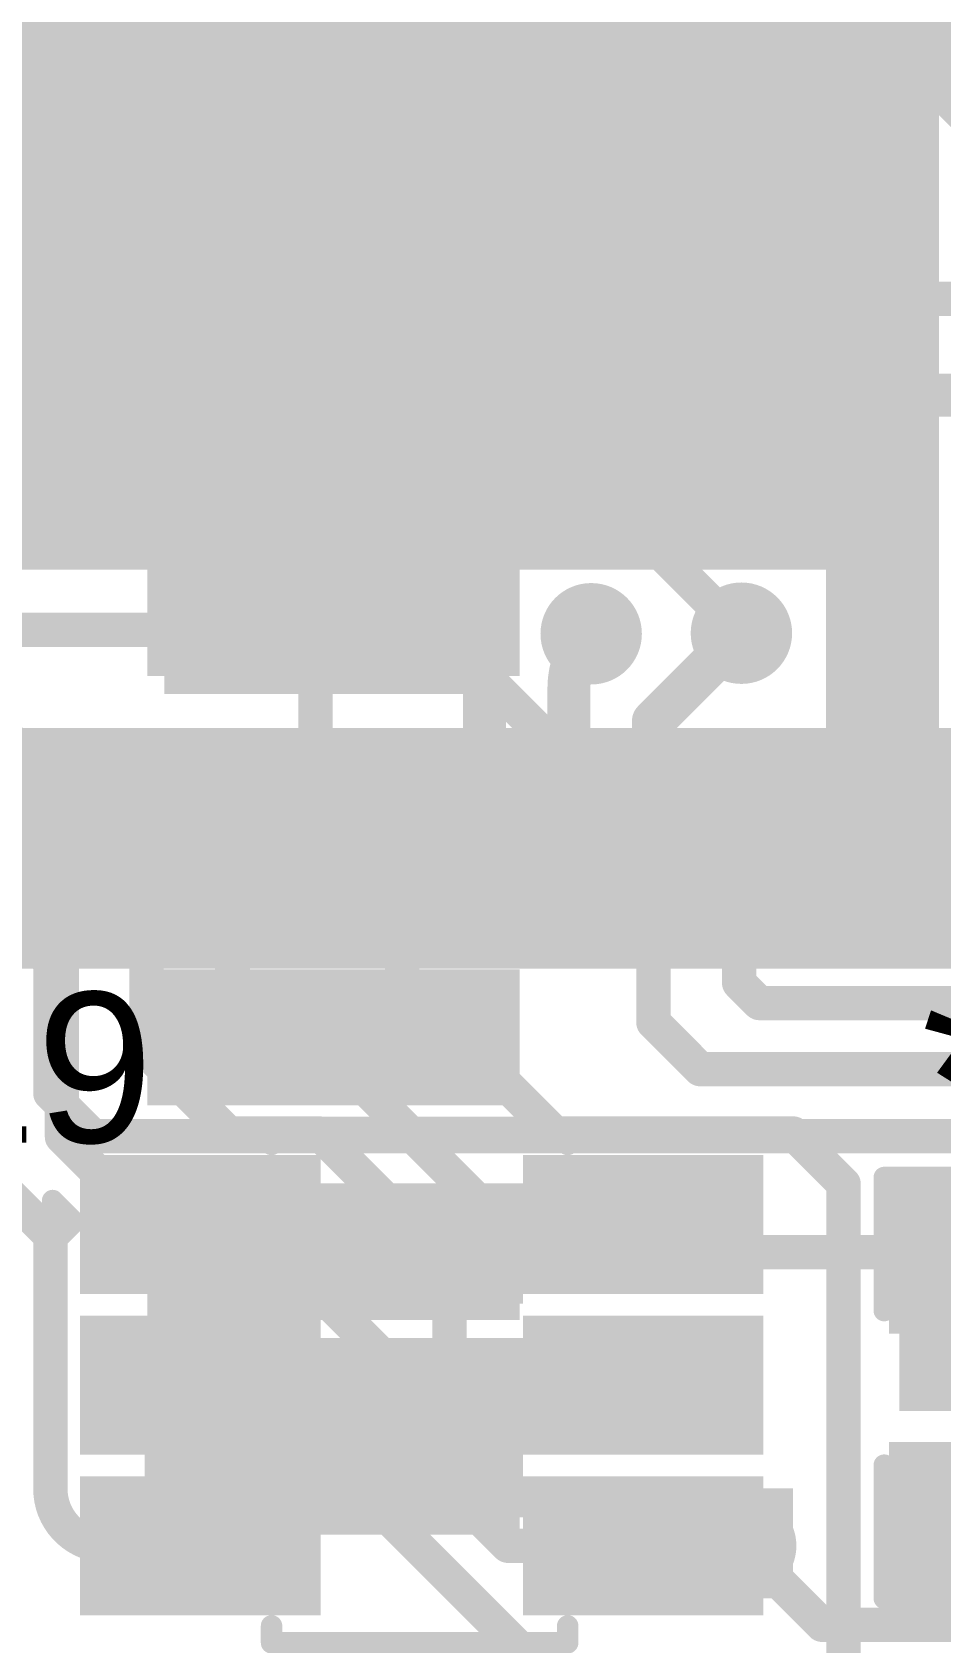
# Model space of a CAD drawing. Header units: millimetres. Extents: x -35.7 to 35.7, y -3.2 to 68.2.
# Drawn here: x 10.38 to 15.76, y 7.75 to 17.27 of the extents above; entities that cross this region are included whole.
import ezdxf

# ---------------------------------------------------------------- set-up
doc = ezdxf.new("R2010")
doc.units = ezdxf.units.MM
for name, color, linetype in [('BottomLayer', 5, 'Continuous'), ('BottomPaste', 16, 'Continuous'), ('BottomSolder', 6, 'Continuous'), ('Mechanical2', 216, 'Continuous'), ('TopLayer', 1, 'Continuous'), ('TopOverlay', 2, 'Continuous'), ('TopPaste', 8, 'Continuous'), ('TopSolder', 216, 'Continuous'), ('ViaHoleLayer', 16, 'Continuous')]:
    doc.layers.add(name, color=color, linetype=linetype)
doc.styles.add('Arial', font='', dxfattribs={"height": 0.2})
doc.styles.get('Arial').set_extended_font_data('Arial')

# ---------------------------------------------------------------- blocks, each defined once
blk = doc.blocks.new('SOT_23_6_8')
at = {"layer": 'TopLayer'}
for points in [[(-1.92, 1.26), (-0.7, 1.26), (-0.7, 0.64), (-1.92, 0.64)], [(0.7, 1.26), (1.92, 1.26), (1.92, 0.64), (0.7, 0.64)], [(-1.92, 0.31), (-0.7, 0.31), (-0.7, -0.31), (-1.92, -0.31)], [(0.7, 0.31), (1.92, 0.31), (1.92, -0.31), (0.7, -0.31)], [(-1.92, -0.64), (-0.7, -0.64), (-0.7, -1.26), (-1.92, -1.26)], [(0.7, -0.64), (1.92, -0.64), (1.92, -1.26), (0.7, -1.26)]]:
    blk.add_hatch(color=1, dxfattribs=at).paths.add_polyline_path(points)
at = {"layer": 'TopPaste'}
for points in [[(-1.92, 1.26), (-0.7, 1.26), (-0.7, 0.64), (-1.92, 0.64)], [(0.7, 1.26), (1.92, 1.26), (1.92, 0.64), (0.7, 0.64)], [(-1.92, 0.31), (-0.7, 0.31), (-0.7, -0.31), (-1.92, -0.31)], [(0.7, 0.31), (1.92, 0.31), (1.92, -0.31), (0.7, -0.31)], [(-1.92, -0.64), (-0.7, -0.64), (-0.7, -1.26), (-1.92, -1.26)], [(0.7, -0.64), (1.92, -0.64), (1.92, -1.26), (0.7, -1.26)]]:
    blk.add_hatch(color=8, dxfattribs=at).paths.add_polyline_path(points)
at = {"layer": 'TopSolder'}
for points in [[(-2.0216, 1.3616), (-0.5984, 1.3616), (-0.5984, 0.5384), (-2.0216, 0.5384)], [(0.5984, 1.3616), (2.0216, 1.3616), (2.0216, 0.5384), (0.5984, 0.5384)], [(-2.0216, 0.4116), (-0.5984, 0.4116), (-0.5984, -0.4116), (-2.0216, -0.4116)], [(0.5984, 0.4116), (2.0216, 0.4116), (2.0216, -0.4116), (0.5984, -0.4116)], [(-2.0216, -0.5384), (-0.5984, -0.5384), (-0.5984, -1.3616), (-2.0216, -1.3616)], [(0.5984, -0.5384), (2.0216, -0.5384), (2.0216, -1.3616), (0.5984, -1.3616)]]:
    blk.add_hatch(color=216, dxfattribs=at).paths.add_polyline_path(points)
at = {"layer": 'TopOverlay', "const_width": 0.127}
for points in [[(-0.889, 1.524), (0.8636, 1.524)], [(-0.889, 1.424), (-0.889, 1.524)], [(0.8636, 1.424), (0.8636, 1.524)], [(-2.1844, 1.0922), (-2.0574, 0.9652)], [(-2.1844, 0.8382), (-2.1844, 1.0922)], [(-2.1844, 0.8382), (-2.0574, 0.9652)], [(-0.889, -1.524), (-0.889, -1.424)], [(0.8636, -1.524), (0.8636, -1.424)], [(-0.889, -1.524), (0.8636, -1.524)]]:
    blk.add_lwpolyline(points, dxfattribs=at)
at = {"layer": 'TopOverlay', "const_width": 0.0635}
for points in [[(-0.9207, 1.524, 1), (-0.8572, 1.524, 1)], [(-0.9207, 1.524, 1), (-0.8572, 1.524, 1)], [(0.8318, 1.524, 1), (0.8953, 1.524, 1)], [(0.8318, 1.524, 1), (0.8953, 1.524, 1)], [(-0.9207, 1.424, 1), (-0.8572, 1.424, 1)], [(0.8318, 1.424, 1), (0.8953, 1.424, 1)], [(-2.2161, 1.0922, 1), (-2.1526, 1.0922, 1)], [(-2.2161, 1.0922, 1), (-2.1526, 1.0922, 1)], [(-2.0892, 0.9652, 1), (-2.0257, 0.9652, 1)], [(-2.0892, 0.9652, 1), (-2.0257, 0.9652, 1)], [(-2.2161, 0.8382, 1), (-2.1526, 0.8382, 1)], [(-2.2161, 0.8382, 1), (-2.1526, 0.8382, 1)], [(-0.9207, -1.424, 1), (-0.8572, -1.424, 1)], [(0.8318, -1.424, 1), (0.8953, -1.424, 1)], [(-0.9207, -1.524, 1), (-0.8572, -1.524, 1)], [(-0.9207, -1.524, 1), (-0.8572, -1.524, 1)], [(0.8318, -1.524, 1), (0.8953, -1.524, 1)], [(0.8318, -1.524, 1), (0.8953, -1.524, 1)]]:
    blk.add_lwpolyline(points, format="xyb", close=True, dxfattribs=at)
blk = doc.blocks.new('16_SOIC_B_34')
at = {"layer": 'BottomLayer'}
for points in [[(3.65, 4.745), (5.65, 4.745), (5.65, 4.145), (3.65, 4.145)], [(3.65, 3.475), (5.65, 3.475), (5.65, 2.875), (3.65, 2.875)], [(3.65, 2.205), (5.65, 2.205), (5.65, 1.605), (3.65, 1.605)], [(3.65, 0.935), (5.65, 0.935), (5.65, 0.335), (3.65, 0.335)], [(3.65, -0.335), (5.65, -0.335), (5.65, -0.935), (3.65, -0.935)], [(3.65, -1.605), (5.65, -1.605), (5.65, -2.205), (3.65, -2.205)], [(3.65, -2.875), (5.65, -2.875), (5.65, -3.475), (3.65, -3.475)]]:
    blk.add_hatch(color=5, dxfattribs=at).paths.add_polyline_path(points)
at = {"layer": 'BottomPaste'}
for points in [[(3.65, 4.745), (5.65, 4.745), (5.65, 4.145), (3.65, 4.145)], [(3.65, 3.475), (5.65, 3.475), (5.65, 2.875), (3.65, 2.875)], [(3.65, 2.205), (5.65, 2.205), (5.65, 1.605), (3.65, 1.605)], [(3.65, 0.935), (5.65, 0.935), (5.65, 0.335), (3.65, 0.335)], [(3.65, -0.335), (5.65, -0.335), (5.65, -0.935), (3.65, -0.935)], [(3.65, -1.605), (5.65, -1.605), (5.65, -2.205), (3.65, -2.205)], [(3.65, -2.875), (5.65, -2.875), (5.65, -3.475), (3.65, -3.475)]]:
    blk.add_hatch(color=16, dxfattribs=at).paths.add_polyline_path(points)
at = {"layer": 'BottomSolder'}
for points in [[(3.5484, 4.8466), (5.7516, 4.8466), (5.7516, 4.0434), (3.5484, 4.0434)], [(3.5484, 3.5766), (5.7516, 3.5766), (5.7516, 2.7734), (3.5484, 2.7734)], [(3.5484, 2.3066), (5.7516, 2.3066), (5.7516, 1.5034), (3.5484, 1.5034)], [(3.5484, 1.0366), (5.7516, 1.0366), (5.7516, 0.2334), (3.5484, 0.2334)], [(3.5484, -0.2334), (5.7516, -0.2334), (5.7516, -1.0366), (3.5484, -1.0366)], [(3.5484, -1.5034), (5.7516, -1.5034), (5.7516, -2.3066), (3.5484, -2.3066)], [(3.5484, -2.7734), (5.7516, -2.7734), (5.7516, -3.5766), (3.5484, -3.5766)]]:
    blk.add_hatch(color=6, dxfattribs=at).paths.add_polyline_path(points)
blk = doc.blocks.new('CAP_0603_98')
at = {"layer": 'TopLayer'}
for points in [[(-0.381, 0.4445), (-0.381, -0.4445), (-1.143, -0.4445), (-1.143, 0.4445)], [(1.143, 0.4445), (1.143, -0.4445), (0.381, -0.4445), (0.381, 0.4445)]]:
    blk.add_hatch(color=1, dxfattribs=at).paths.add_polyline_path(points)
at = {"layer": 'TopPaste'}
for points in [[(-0.381, 0.4445), (-0.381, -0.4445), (-1.143, -0.4445), (-1.143, 0.4445)], [(1.143, 0.4445), (1.143, -0.4445), (0.381, -0.4445), (0.381, 0.4445)]]:
    blk.add_hatch(color=8, dxfattribs=at).paths.add_polyline_path(points)
at = {"layer": 'TopSolder'}
for points in [[(-0.321, 0.5045), (-0.321, -0.5045), (-1.203, -0.5045), (-1.203, 0.5045)], [(1.203, 0.5045), (1.203, -0.5045), (0.321, -0.5045), (0.321, 0.5045)]]:
    blk.add_hatch(color=216, dxfattribs=at).paths.add_polyline_path(points)
at = {"layer": 'TopOverlay', "const_width": 0.127}
for points in [[(-0.4572, 0.5334), (-1.2446, 0.5334)], [(-1.2446, -0.5334), (-1.2446, 0.5334)], [(1.2446, 0.5334), (0.4572, 0.5334)], [(1.2446, -0.5334), (1.2446, 0.5334)], [(-0.4572, -0.5334), (-1.2446, -0.5334)], [(1.2446, -0.5334), (0.4572, -0.5334)]]:
    blk.add_lwpolyline(points, dxfattribs=at)
at = {"layer": 'TopOverlay', "const_width": 0.0635}
for points in [[(-1.2764, 0.5334, 1), (-1.2128, 0.5334, 1)], [(-1.2764, 0.5334, 1), (-1.2128, 0.5334, 1)], [(-0.4889, 0.5334, 1), (-0.4254, 0.5334, 1)], [(0.4254, 0.5334, 1), (0.4889, 0.5334, 1)], [(1.2128, 0.5334, 1), (1.2764, 0.5334, 1)], [(1.2128, 0.5334, 1), (1.2764, 0.5334, 1)], [(-1.2764, -0.5334, 1), (-1.2128, -0.5334, 1)], [(-1.2764, -0.5334, 1), (-1.2128, -0.5334, 1)], [(-0.4889, -0.5334, 1), (-0.4254, -0.5334, 1)], [(0.4254, -0.5334, 1), (0.4889, -0.5334, 1)], [(1.2128, -0.5334, 1), (1.2764, -0.5334, 1)], [(1.2128, -0.5334, 1), (1.2764, -0.5334, 1)]]:
    blk.add_lwpolyline(points, format="xyb", close=True, dxfattribs=at)
blk = doc.blocks.new('48_TQFP_EP__7X7__163')
at = {"layer": 'TopLayer'}
for points in [[(2.5, 2.5), (2.5, -2.5), (-2.5, -2.5), (-2.5, 2.5)], [(-2.09, -3.64), (-2.09, -4.86), (-2.41, -4.86), (-2.41, -3.64)], [(-1.59, -3.64), (-1.59, -4.86), (-1.91, -4.86), (-1.91, -3.64)], [(-1.09, -3.64), (-1.09, -4.86), (-1.41, -4.86), (-1.41, -3.64)], [(-0.59, -3.64), (-0.59, -4.86), (-0.91, -4.86), (-0.91, -3.64)], [(-0.09, -3.64), (-0.09, -4.86), (-0.41, -4.86), (-0.41, -3.64)], [(0.41, -3.64), (0.41, -4.86), (0.09, -4.86), (0.09, -3.64)], [(0.91, -3.64), (0.91, -4.86), (0.59, -4.86), (0.59, -3.64)], [(1.41, -3.64), (1.41, -4.86), (1.09, -4.86), (1.09, -3.64)], [(1.91, -3.64), (1.91, -4.86), (1.59, -4.86), (1.59, -3.64)], [(2.41, -3.64), (2.41, -4.86), (2.09, -4.86), (2.09, -3.64)], [(2.91, -3.64), (2.91, -4.86), (2.59, -4.86), (2.59, -3.64)]]:
    blk.add_hatch(color=1, dxfattribs=at).paths.add_polyline_path(points)
at = {"layer": 'TopPaste'}
for points in [[(2.5, 2.5), (2.5, -2.5), (-2.5, -2.5), (-2.5, 2.5)], [(-2.09, -3.64), (-2.09, -4.86), (-2.41, -4.86), (-2.41, -3.64)], [(-1.59, -3.64), (-1.59, -4.86), (-1.91, -4.86), (-1.91, -3.64)], [(-1.09, -3.64), (-1.09, -4.86), (-1.41, -4.86), (-1.41, -3.64)], [(-0.59, -3.64), (-0.59, -4.86), (-0.91, -4.86), (-0.91, -3.64)], [(-0.09, -3.64), (-0.09, -4.86), (-0.41, -4.86), (-0.41, -3.64)], [(0.41, -3.64), (0.41, -4.86), (0.09, -4.86), (0.09, -3.64)], [(0.91, -3.64), (0.91, -4.86), (0.59, -4.86), (0.59, -3.64)], [(1.41, -3.64), (1.41, -4.86), (1.09, -4.86), (1.09, -3.64)], [(1.91, -3.64), (1.91, -4.86), (1.59, -4.86), (1.59, -3.64)], [(2.41, -3.64), (2.41, -4.86), (2.09, -4.86), (2.09, -3.64)], [(2.91, -3.64), (2.91, -4.86), (2.59, -4.86), (2.59, -3.64)]]:
    blk.add_hatch(color=8, dxfattribs=at).paths.add_polyline_path(points)
at = {"layer": 'TopSolder'}
for points in [[(2.6016, 2.6016), (2.6016, -2.6016), (-2.6016, -2.6016), (-2.6016, 2.6016)], [(-1.9884, -3.5384), (-1.9884, -4.9616), (-2.5116, -4.9616), (-2.5116, -3.5384)], [(-1.4884, -3.5384), (-1.4884, -4.9616), (-2.0116, -4.9616), (-2.0116, -3.5384)], [(-0.9884, -3.5384), (-0.9884, -4.9616), (-1.5116, -4.9616), (-1.5116, -3.5384)], [(-0.4884, -3.5384), (-0.4884, -4.9616), (-1.0116, -4.9616), (-1.0116, -3.5384)], [(0.0116, -3.5384), (0.0116, -4.9616), (-0.5116, -4.9616), (-0.5116, -3.5384)], [(0.5116, -3.5384), (0.5116, -4.9616), (-0.0116, -4.9616), (-0.0116, -3.5384)], [(1.0116, -3.5384), (1.0116, -4.9616), (0.4884, -4.9616), (0.4884, -3.5384)], [(1.5116, -3.5384), (1.5116, -4.9616), (0.9884, -4.9616), (0.9884, -3.5384)], [(2.0116, -3.5384), (2.0116, -4.9616), (1.4884, -4.9616), (1.4884, -3.5384)], [(2.5116, -3.5384), (2.5116, -4.9616), (1.9884, -4.9616), (1.9884, -3.5384)], [(3.0116, -3.5384), (3.0116, -4.9616), (2.4884, -4.9616), (2.4884, -3.5384)]]:
    blk.add_hatch(color=216, dxfattribs=at).paths.add_polyline_path(points)

msp = doc.modelspace()

# ---------------------------------------------------------------- hatches: boundary and pattern name
at = {"layer": 'BottomLayer'}
h = msp.add_hatch(color=5, dxfattribs=at)
edge = h.paths.add_edge_path()
edge.add_arc((13.9192, 16.9672), 0.3, 0, 360)
h = msp.add_hatch(color=5, dxfattribs=at)
edge = h.paths.add_edge_path()
edge.add_arc((14.6558, 16.9736), 0.3, 0, 360)
h = msp.add_hatch(color=5, dxfattribs=at)
edge = h.paths.add_edge_path()
edge.add_arc((10.6934, 16.845), 0.3, 0, 360)
for points in [[(11.2014, 15.9766), (13.3604, 15.9766), (13.3604, 16.7132), (11.2014, 16.7132)], [(11.1648, 13.3604), (13.1648, 13.3604), (13.1648, 14.1684), (11.1648, 14.1684)], [(11.1648, 9.7536), (13.2877, 9.7536), (13.2877, 10.4648), (11.1648, 10.4648)], [(13.2877, 8.4884), (13.2877, 9.5504), (11.049, 9.5504), (11.049, 8.4884)]]:
    msp.add_hatch(color=5, dxfattribs=at).paths.add_polyline_path(points)
h = msp.add_hatch(color=5, dxfattribs=at)
edge = h.paths.add_edge_path()
edge.add_arc((13.9192, 16.3118), 0.3, 0, 360)
h = msp.add_hatch(color=5, dxfattribs=at)
edge = h.paths.add_edge_path()
edge.add_arc((14.6558, 16.3118), 0.3, 0, 360)
h = msp.add_hatch(color=5, dxfattribs=at)
edge = h.paths.add_edge_path()
edge.add_arc((15.4104, 16.3001), 0.3, 0, 360)
h = msp.add_hatch(color=5, dxfattribs=at)
edge = h.paths.add_edge_path()
edge.add_arc((14.6558, 14.5034), 0.3, 0, 360)
h = msp.add_hatch(color=5, dxfattribs=at)
edge = h.paths.add_edge_path()
edge.add_arc((15.3924, 14.5034), 0.3, 0, 360)
h = msp.add_hatch(color=5, dxfattribs=at)
edge = h.paths.add_edge_path()
edge.add_arc((13.6906, 13.716), 0.3, 0, 360)
h = msp.add_hatch(color=5, dxfattribs=at)
edge = h.paths.add_edge_path()
edge.add_arc((14.5796, 13.7194), 0.3, 0, 360)
h = msp.add_hatch(color=5, dxfattribs=at)
edge = h.paths.add_edge_path()
edge.add_arc((15.3924, 13.7414), 0.3, 0, 360)
h = msp.add_hatch(color=5, dxfattribs=at)
edge = h.paths.add_edge_path()
edge.add_arc((12.0273, 11.3538), 0.3, 0, 360)
h = msp.add_hatch(color=5, dxfattribs=at)
edge = h.paths.add_edge_path()
edge.add_arc((11.4542, 9.271), 0.3, 0, 360)
h = msp.add_hatch(color=5, dxfattribs=at)
edge = h.paths.add_edge_path()
edge.add_arc((14.3002, 9.271), 0.3, 0, 360)
h = msp.add_hatch(color=5, dxfattribs=at)
edge = h.paths.add_edge_path()
edge.add_arc((15.9584, 8.493), 0.3, 0, 360)
h = msp.add_hatch(color=5, dxfattribs=at)
edge = h.paths.add_edge_path()
edge.add_arc((14.605, 8.321), 0.3, 0, 360)
at = {"layer": 'BottomSolder'}
h = msp.add_hatch(color=6, dxfattribs=at)
edge = h.paths.add_edge_path()
edge.add_arc((13.9192, 16.9672), 0.15, 0, 360)
h = msp.add_hatch(color=6, dxfattribs=at)
edge = h.paths.add_edge_path()
edge.add_arc((14.6558, 16.9736), 0.15, 0, 360)
h = msp.add_hatch(color=6, dxfattribs=at)
edge = h.paths.add_edge_path()
edge.add_arc((10.6934, 16.845), 0.15, 0, 360)
h = msp.add_hatch(color=6, dxfattribs=at)
edge = h.paths.add_edge_path()
edge.add_arc((13.9192, 16.3118), 0.15, 0, 360)
h = msp.add_hatch(color=6, dxfattribs=at)
edge = h.paths.add_edge_path()
edge.add_arc((14.6558, 16.3118), 0.15, 0, 360)
h = msp.add_hatch(color=6, dxfattribs=at)
edge = h.paths.add_edge_path()
edge.add_arc((15.4104, 16.3001), 0.15, 0, 360)
h = msp.add_hatch(color=6, dxfattribs=at)
edge = h.paths.add_edge_path()
edge.add_arc((14.6558, 14.5034), 0.15, 0, 360)
h = msp.add_hatch(color=6, dxfattribs=at)
edge = h.paths.add_edge_path()
edge.add_arc((15.3924, 14.5034), 0.15, 0, 360)
h = msp.add_hatch(color=6, dxfattribs=at)
edge = h.paths.add_edge_path()
edge.add_arc((13.6906, 13.716), 0.15, 0, 360)
h = msp.add_hatch(color=6, dxfattribs=at)
edge = h.paths.add_edge_path()
edge.add_arc((14.5796, 13.7194), 0.15, 0, 360)
h = msp.add_hatch(color=6, dxfattribs=at)
edge = h.paths.add_edge_path()
edge.add_arc((15.3924, 13.7414), 0.15, 0, 360)
h = msp.add_hatch(color=6, dxfattribs=at)
edge = h.paths.add_edge_path()
edge.add_arc((12.0273, 11.3538), 0.15, 0, 360)
h = msp.add_hatch(color=6, dxfattribs=at)
edge = h.paths.add_edge_path()
edge.add_arc((11.4542, 9.271), 0.15, 0, 360)
h = msp.add_hatch(color=6, dxfattribs=at)
edge = h.paths.add_edge_path()
edge.add_arc((14.3002, 9.271), 0.15, 0, 360)
h = msp.add_hatch(color=6, dxfattribs=at)
edge = h.paths.add_edge_path()
edge.add_arc((14.605, 8.321), 0.15, 0, 360)
at = {"layer": 'TopLayer'}
for points in [[(15.081, 11.8372), (15.748, 11.8372), (15.748, 19.2278), (15.081, 19.2278)], [(15.5139, 9.1186), (19.1461, 9.1186), (19.1461, 10.2202), (15.5139, 10.2202)], [(13.388, 8.011), (14.8844, 8.011), (14.8844, 8.6614), (13.388, 8.6614)]]:
    msp.add_hatch(color=1, dxfattribs=at).paths.add_polyline_path(points)
h = msp.add_hatch(color=1, dxfattribs=at)
edge = h.paths.add_edge_path()
edge.add_arc((13.9192, 16.9672), 0.3, 0, 360)
h = msp.add_hatch(color=1, dxfattribs=at)
edge = h.paths.add_edge_path()
edge.add_arc((14.6558, 16.9736), 0.3, 0, 360)
h = msp.add_hatch(color=1, dxfattribs=at)
edge = h.paths.add_edge_path()
edge.add_arc((10.6934, 16.845), 0.3, 0, 360)
h = msp.add_hatch(color=1, dxfattribs=at)
edge = h.paths.add_edge_path()
edge.add_arc((13.9192, 16.3118), 0.3, 0, 360)
h = msp.add_hatch(color=1, dxfattribs=at)
edge = h.paths.add_edge_path()
edge.add_arc((14.6558, 16.3118), 0.3, 0, 360)
h = msp.add_hatch(color=1, dxfattribs=at)
edge = h.paths.add_edge_path()
edge.add_arc((15.4104, 16.3001), 0.3, 0, 360)
h = msp.add_hatch(color=1, dxfattribs=at)
edge = h.paths.add_edge_path()
edge.add_arc((14.6558, 14.5034), 0.3, 0, 360)
h = msp.add_hatch(color=1, dxfattribs=at)
edge = h.paths.add_edge_path()
edge.add_arc((15.3924, 14.5034), 0.3, 0, 360)
h = msp.add_hatch(color=1, dxfattribs=at)
edge = h.paths.add_edge_path()
edge.add_arc((13.6906, 13.716), 0.3, 0, 360)
h = msp.add_hatch(color=1, dxfattribs=at)
edge = h.paths.add_edge_path()
edge.add_arc((14.5796, 13.7194), 0.3, 0, 360)
h = msp.add_hatch(color=1, dxfattribs=at)
edge = h.paths.add_edge_path()
edge.add_arc((15.3924, 13.7414), 0.3, 0, 360)
h = msp.add_hatch(color=1, dxfattribs=at)
edge = h.paths.add_edge_path()
edge.add_arc((12.0273, 11.3538), 0.3, 0, 360)
h = msp.add_hatch(color=1, dxfattribs=at)
edge = h.paths.add_edge_path()
edge.add_arc((11.4542, 9.271), 0.3, 0, 360)
h = msp.add_hatch(color=1, dxfattribs=at)
edge = h.paths.add_edge_path()
edge.add_arc((14.3002, 9.271), 0.3, 0, 360)
h = msp.add_hatch(color=1, dxfattribs=at)
edge = h.paths.add_edge_path()
edge.add_arc((15.9584, 8.493), 0.3, 0, 360)
h = msp.add_hatch(color=1, dxfattribs=at)
edge = h.paths.add_edge_path()
edge.add_arc((14.605, 8.321), 0.3, 0, 360)
at = {"layer": 'TopSolder'}
h = msp.add_hatch(color=216, dxfattribs=at)
edge = h.paths.add_edge_path()
edge.add_arc((13.9192, 16.9672), 0.15, 0, 360)
h = msp.add_hatch(color=216, dxfattribs=at)
edge = h.paths.add_edge_path()
edge.add_arc((14.6558, 16.9736), 0.15, 0, 360)
h = msp.add_hatch(color=216, dxfattribs=at)
edge = h.paths.add_edge_path()
edge.add_arc((10.6934, 16.845), 0.15, 0, 360)
h = msp.add_hatch(color=216, dxfattribs=at)
edge = h.paths.add_edge_path()
edge.add_arc((13.9192, 16.3118), 0.15, 0, 360)
h = msp.add_hatch(color=216, dxfattribs=at)
edge = h.paths.add_edge_path()
edge.add_arc((14.6558, 16.3118), 0.15, 0, 360)
h = msp.add_hatch(color=216, dxfattribs=at)
edge = h.paths.add_edge_path()
edge.add_arc((15.4104, 16.3001), 0.15, 0, 360)
h = msp.add_hatch(color=216, dxfattribs=at)
edge = h.paths.add_edge_path()
edge.add_arc((14.6558, 14.5034), 0.15, 0, 360)
h = msp.add_hatch(color=216, dxfattribs=at)
edge = h.paths.add_edge_path()
edge.add_arc((15.3924, 14.5034), 0.15, 0, 360)
h = msp.add_hatch(color=216, dxfattribs=at)
edge = h.paths.add_edge_path()
edge.add_arc((13.6906, 13.716), 0.15, 0, 360)
h = msp.add_hatch(color=216, dxfattribs=at)
edge = h.paths.add_edge_path()
edge.add_arc((14.5796, 13.7194), 0.15, 0, 360)
h = msp.add_hatch(color=216, dxfattribs=at)
edge = h.paths.add_edge_path()
edge.add_arc((15.3924, 13.7414), 0.15, 0, 360)
h = msp.add_hatch(color=216, dxfattribs=at)
edge = h.paths.add_edge_path()
edge.add_arc((12.0273, 11.3538), 0.15, 0, 360)
h = msp.add_hatch(color=216, dxfattribs=at)
edge = h.paths.add_edge_path()
edge.add_arc((11.4542, 9.271), 0.15, 0, 360)
h = msp.add_hatch(color=216, dxfattribs=at)
edge = h.paths.add_edge_path()
edge.add_arc((14.3002, 9.271), 0.15, 0, 360)
h = msp.add_hatch(color=216, dxfattribs=at)
edge = h.paths.add_edge_path()
edge.add_arc((14.605, 8.321), 0.15, 0, 360)
at = {"layer": 'ViaHoleLayer'}
h = msp.add_hatch(color=16, dxfattribs=at)
edge = h.paths.add_edge_path()
edge.add_arc((13.9192, 16.9672), 0.15, 0, 360)
h = msp.add_hatch(color=16, dxfattribs=at)
edge = h.paths.add_edge_path()
edge.add_arc((14.6558, 16.9736), 0.15, 0, 360)
h = msp.add_hatch(color=16, dxfattribs=at)
edge = h.paths.add_edge_path()
edge.add_arc((10.6934, 16.845), 0.15, 0, 360)
h = msp.add_hatch(color=16, dxfattribs=at)
edge = h.paths.add_edge_path()
edge.add_arc((13.9192, 16.3118), 0.15, 0, 360)
h = msp.add_hatch(color=16, dxfattribs=at)
edge = h.paths.add_edge_path()
edge.add_arc((14.6558, 16.3118), 0.15, 0, 360)
h = msp.add_hatch(color=16, dxfattribs=at)
edge = h.paths.add_edge_path()
edge.add_arc((15.4104, 16.3001), 0.15, 0, 360)
h = msp.add_hatch(color=16, dxfattribs=at)
edge = h.paths.add_edge_path()
edge.add_arc((14.6558, 14.5034), 0.15, 0, 360)
h = msp.add_hatch(color=16, dxfattribs=at)
edge = h.paths.add_edge_path()
edge.add_arc((15.3924, 14.5034), 0.15, 0, 360)
h = msp.add_hatch(color=16, dxfattribs=at)
edge = h.paths.add_edge_path()
edge.add_arc((13.6906, 13.716), 0.15, 0, 360)
h = msp.add_hatch(color=16, dxfattribs=at)
edge = h.paths.add_edge_path()
edge.add_arc((14.5796, 13.7194), 0.15, 0, 360)
h = msp.add_hatch(color=16, dxfattribs=at)
edge = h.paths.add_edge_path()
edge.add_arc((15.3924, 13.7414), 0.15, 0, 360)
h = msp.add_hatch(color=16, dxfattribs=at)
edge = h.paths.add_edge_path()
edge.add_arc((12.0273, 11.3538), 0.15, 0, 360)
h = msp.add_hatch(color=16, dxfattribs=at)
edge = h.paths.add_edge_path()
edge.add_arc((11.4542, 9.271), 0.15, 0, 360)
h = msp.add_hatch(color=16, dxfattribs=at)
edge = h.paths.add_edge_path()
edge.add_arc((14.3002, 9.271), 0.15, 0, 360)
h = msp.add_hatch(color=16, dxfattribs=at)
edge = h.paths.add_edge_path()
edge.add_arc((14.605, 8.321), 0.15, 0, 360)

# ---------------------------------------------------------------- linework, layer by layer
at = {"layer": 'BottomLayer'}
for points, const_width in [([(15.1384, 17.7546), (18.3134, 14.5796)], 0.508), ([(8.9614, 16.845), (10.6934, 16.845)], 0.508), ([(12.1648, 16.2052), (12.3426, 16.383)], 0.2032), ([(3.8171, 16.2052), (12.1648, 16.2052)], 0.254), ([(4.1285, 15.6972), (16.3764, 15.6972)], 0.2032), ([(12.1545, 15.1281), (12.1648, 15.1384)], 0.254), ([(12.1545, 15.1281), (16.3425, 15.1281)], 0.254), ([(3.4583, 14.4882), (13.8108, 14.4882)], 0.2032), ([(13.8108, 14.4882), (14.5796, 13.7194)], 0.2032), ([(8.6961, 14.1072), (10.8701, 11.9332)], 0.2032), ([(12.1648, 13.8684), (12.8648, 13.8684)], 0.2032), ([(12.8648, 13.8684), (13.0632, 13.67)], 0.2032), ([(13.0632, 13.462), (13.0632, 13.67)], 0.2032), ([(13.0632, 13.462), (14.0584, 12.4668)], 0.2032), ([(10.0765, 13.2656), (10.7438, 12.5984)], 0.2032), ([(10.7438, 12.5984), (12.1648, 12.5984)], 0.2032), ([(9.8185, 12.446), (10.4902, 11.7743)], 0.2032), ([(14.0584, 12.4668), (18.2418, 12.4668)], 0.2032), ([(10.8701, 11.9332), (18.1912, 11.9332)], 0.2032), ([(10.4902, 10.9971), (10.4902, 11.7743)], 0.2032), ([(12.3157, 11.3015), (12.3426, 11.3284)], 0.2032), ([(10.4902, 10.9971), (10.7431, 10.7442)], 0.2032), ([(10.7431, 10.7442), (17.5527, 10.7442)], 0.2032), ([(12.1648, 10.0584), (18.2372, 10.0584)], 0.2032), ([(14.605, 8.3058), (14.605, 8.321)], 0.2032), ([(14.605, 8.3058), (15.0574, 7.8534)], 0.2032), ([(15.0574, 7.8534), (22.4309, 7.8534)], 0.2032)]:
    msp.add_lwpolyline(points, dxfattribs=dict(at, const_width=const_width))
for points, const_width in [([(10.5664, 16.845, 1), (10.8204, 16.845, 1)], 0.254), ([(12.2918, 16.383, 1), (12.3934, 16.383, 1)], 0.1016), ([(12.1013, 16.2052, 1), (12.2283, 16.2052, 1)], 0.127), ([(12.114, 16.2052, 1), (12.2156, 16.2052, 1)], 0.1016), ([(12.091, 15.1281, 1), (12.218, 15.1281, 1)], 0.127), ([(12.091, 15.1281, 1), (12.218, 15.1281, 1)], 0.127), ([(12.1013, 15.1384, 1), (12.2283, 15.1384, 1)], 0.127), ([(13.76, 14.4882, 1), (13.8616, 14.4882, 1)], 0.1016), ([(13.76, 14.4882, 1), (13.8616, 14.4882, 1)], 0.1016), ([(12.114, 13.8684, 1), (12.2156, 13.8684, 1)], 0.1016), ([(12.814, 13.8684, 1), (12.9156, 13.8684, 1)], 0.1016), ([(12.814, 13.8684, 1), (12.9156, 13.8684, 1)], 0.1016), ([(14.5288, 13.7194, 1), (14.6304, 13.7194, 1)], 0.1016), ([(13.0124, 13.67, 1), (13.114, 13.67, 1)], 0.1016), ([(13.0124, 13.67, 1), (13.114, 13.67, 1)], 0.1016), ([(13.0124, 13.462, 1), (13.114, 13.462, 1)], 0.1016), ([(13.0124, 13.462, 1), (13.114, 13.462, 1)], 0.1016), ([(10.693, 12.5984, 1), (10.7946, 12.5984, 1)], 0.1016), ([(10.693, 12.5984, 1), (10.7946, 12.5984, 1)], 0.1016), ([(12.114, 12.5984, 1), (12.2156, 12.5984, 1)], 0.1016), ([(14.0076, 12.4668, 1), (14.1092, 12.4668, 1)], 0.1016), ([(14.0076, 12.4668, 1), (14.1092, 12.4668, 1)], 0.1016), ([(10.8193, 11.9332, 1), (10.9209, 11.9332, 1)], 0.1016), ([(10.8193, 11.9332, 1), (10.9209, 11.9332, 1)], 0.1016), ([(10.4394, 11.7743, 1), (10.541, 11.7743, 1)], 0.1016), ([(10.4394, 11.7743, 1), (10.541, 11.7743, 1)], 0.1016), ([(12.2649, 11.3015, 1), (12.3665, 11.3015, 1)], 0.1016), ([(12.2918, 11.3284, 1), (12.3934, 11.3284, 1)], 0.1016), ([(10.4394, 10.9971, 1), (10.541, 10.9971, 1)], 0.1016), ([(10.4394, 10.9971, 1), (10.541, 10.9971, 1)], 0.1016), ([(10.6923, 10.7442, 1), (10.7939, 10.7442, 1)], 0.1016), ([(10.6923, 10.7442, 1), (10.7939, 10.7442, 1)], 0.1016), ([(12.114, 10.0584, 1), (12.2156, 10.0584, 1)], 0.1016), ([(14.5542, 8.321, 1), (14.6558, 8.321, 1)], 0.1016), ([(14.5542, 8.3058, 1), (14.6558, 8.3058, 1)], 0.1016), ([(14.5542, 8.3058, 1), (14.6558, 8.3058, 1)], 0.1016), ([(15.0066, 7.8534, 1), (15.1082, 7.8534, 1)], 0.1016), ([(15.0066, 7.8534, 1), (15.1082, 7.8534, 1)], 0.1016)]:
    msp.add_lwpolyline(points, format="xyb", close=True, dxfattribs=dict(at, const_width=const_width))
at = {"layer": 'Mechanical2', "const_width": 0.381}
msp.add_lwpolyline([(35.5, 32.5, 1), (-35.5, 32.5, 1)], format="xyb", close=True, dxfattribs=at)
at = {"layer": 'TopLayer'}
for points, const_width in [([(9.0437, 16.9524), (10.6918, 16.97)], 0.3048), ([(10.8177, 16.9709), (11.3554, 16.9472)], 0.254), ([(11.3554, 16.9472), (12.2071, 16.0955)], 0.254), ([(12.8088, 16.6972), (14.0066, 15.4994)], 0.635), ([(12.8088, 16.6972), (14.0462, 15.4599)], 0.635), ([(12.2071, 16.0955), (12.2078, 16.0948)], 0.254), ([(12.2078, 16.0948), (12.2082, 16.0944)], 0.254), ([(12.2082, 16.0944), (13.596, 14.7066)], 0.254), ([(14.0066, 15.4994), (15.3869, 15.4994)], 0.635), ([(14.097, 15.1892), (14.097, 15.5107)], 0.635), ([(13.843, 15.2567), (14.0462, 15.4599)], 0.254), ([(13.97, 15.0622), (14.097, 15.1892)], 0.635), ([(13.843, 14.7066), (13.843, 15.2567)], 0.254), ([(13.596, 14.7066), (13.843, 14.7066)], 0.254), ([(13.0588, 12.4472), (13.0588, 14.5288)], 0.254), ([(10.0765, 13.7392), (11.7349, 13.7392)], 0.2032), ([(11.7349, 13.7392), (12.0588, 13.4153)], 0.2032), ([(14.0588, 13.1987), (14.5796, 13.7194)], 0.254), ([(12.0588, 12.4472), (12.0588, 13.4153)], 0.2032), ([(13.5588, 12.4472), (13.5588, 13.3979)], 0.254), ([(14.0588, 12.4472), (14.0588, 13.1987)], 0.254), ([(10.5588, 10.7402), (10.5588, 12.4472)], 0.2032), ([(11.5588, 11.8223), (11.5588, 12.4472)], 0.2032), ([(11.5588, 12.4472), (11.6172, 12.3888)], 0.2032), ([(12.5588, 12.4472), (12.5712, 12.4349)], 0.2032), ([(12.5712, 11.6649), (12.5712, 12.4349)], 0.2032), ([(14.0588, 11.4174), (14.0588, 12.4472)], 0.2032), ([(14.5588, 12.4472), (14.5663, 12.4398)], 0.2032), ([(14.5663, 11.6506), (14.5663, 12.4398)], 0.2032), ([(11.0588, 11.2456), (11.0588, 11.9642)], 0.2032), ([(12.5712, 11.6649), (13.4765, 10.7596)], 0.2032), ([(14.5663, 11.6506), (14.6854, 11.5316)], 0.2032), ([(14.6854, 11.5316), (18.0086, 11.5316)], 0.2032), ([(12.0273, 11.3538), (13.1601, 10.221)], 0.2032), ([(14.0588, 11.4174), (14.3356, 11.1406)], 0.2032), ([(11.0588, 11.2456), (11.5449, 10.7596)], 0.2032), ([(14.3356, 11.1406), (16.905, 11.1406)], 0.2032), ([(10.5588, 10.7402), (11.078, 10.221)], 0.2032), ([(11.5449, 10.7596), (12.0827, 10.7596)], 0.2032), ([(12.0827, 10.7596), (12.2166, 10.6257)], 0.2032), ([(13.4765, 10.7596), (14.8864, 10.7596)], 0.2032), ([(14.8864, 10.7596), (15.1844, 10.4616)], 0.2032), ([(12.2166, 10.6257), (12.8524, 9.9899)], 0.2032), ([(12.2166, 10.6257), (12.2166, 10.6257)], 0.2032), ([(10.079, 10.5679), (10.4902, 10.1567)], 0.2032), ([(15.1844, 7.5644), (15.1844, 10.4616)], 0.2032), ([(11.078, 10.221), (11.378, 10.221)], 0.2032), ([(11.378, 10.221), (11.5864, 10.0126)], 0.2032), ([(13.1601, 10.221), (13.998, 10.221)], 0.2032), ([(10.4902, 8.6575), (10.4902, 10.1567)], 0.2032), ([(11.5864, 10.0126), (11.8864, 10.0126)], 0.2032), ([(11.8864, 10.0126), (12.4714, 9.4276)], 0.2032), ([(12.8524, 8.6668), (12.8524, 9.9899)], 0.2032), ([(12.4714, 8.509), (12.4714, 9.4276)], 0.2032), ([(13.9726, 9.271), (13.9954, 9.2482)], 0.254), ([(13.9954, 9.1088), (13.9954, 9.2482)], 0.254), ([(12.8524, 8.6668), (13.1982, 8.321)], 0.2032), ([(12.4714, 8.509), (13.5382, 7.4422)], 0.2032), ([(13.1982, 8.321), (13.998, 8.321)], 0.2032), ([(13.998, 8.321), (14.0742, 8.321)], 0.2032)]:
    msp.add_lwpolyline(points, dxfattribs=dict(at, const_width=const_width))
for points, const_width in [([(10.6156, 16.97, 1), (10.768, 16.97, 1)], 0.1524), ([(10.7542, 16.9709, 1), (10.8812, 16.9709, 1)], 0.127), ([(11.2919, 16.9472, 1), (11.4189, 16.9472, 1)], 0.127), ([(11.2919, 16.9472, 1), (11.4189, 16.9472, 1)], 0.127), ([(12.6501, 16.6972, 1), (12.9676, 16.6972, 1)], 0.3175), ([(12.6501, 16.6972, 1), (12.9676, 16.6972, 1)], 0.3175), ([(12.1436, 16.0955, 1), (12.2706, 16.0955, 1)], 0.127), ([(12.1436, 16.0955, 1), (12.2706, 16.0955, 1)], 0.127), ([(12.1443, 16.0948, 1), (12.2713, 16.0948, 1)], 0.127), ([(12.1443, 16.0948, 1), (12.2713, 16.0948, 1)], 0.127), ([(12.1447, 16.0944, 1), (12.2717, 16.0944, 1)], 0.127), ([(12.1447, 16.0944, 1), (12.2717, 16.0944, 1)], 0.127), ([(13.8479, 15.4994, 1), (14.1654, 15.4994, 1)], 0.3175), ([(13.8479, 15.4994, 1), (14.1654, 15.4994, 1)], 0.3175), ([(13.9383, 15.5107, 1), (14.2558, 15.5107, 1)], 0.3175), ([(15.2282, 15.4994, 1), (15.5457, 15.4994, 1)], 0.3175), ([(13.8874, 15.4599, 1), (14.205, 15.4599, 1)], 0.3175), ([(13.9827, 15.4599, 1), (14.1097, 15.4599, 1)], 0.127), ([(13.9383, 15.1892, 1), (14.2558, 15.1892, 1)], 0.3175), ([(13.9383, 15.1892, 1), (14.2558, 15.1892, 1)], 0.3175), ([(13.8112, 15.0622, 1), (14.1288, 15.0622, 1)], 0.3175), ([(13.7795, 15.2567, 1), (13.9065, 15.2567, 1)], 0.127), ([(13.7795, 15.2567, 1), (13.9065, 15.2567, 1)], 0.127), ([(13.5325, 14.7066, 1), (13.6595, 14.7066, 1)], 0.127), ([(13.5325, 14.7066, 1), (13.6595, 14.7066, 1)], 0.127), ([(13.7795, 14.7066, 1), (13.9065, 14.7066, 1)], 0.127), ([(13.7795, 14.7066, 1), (13.9065, 14.7066, 1)], 0.127), ([(12.9953, 14.5288, 1), (13.1223, 14.5288, 1)], 0.127), ([(11.6841, 13.7392, 1), (11.7857, 13.7392, 1)], 0.1016), ([(11.6841, 13.7392, 1), (11.7857, 13.7392, 1)], 0.1016), ([(13.6271, 13.716, 1), (13.7541, 13.716, 1)], 0.127), ([(14.5161, 13.7194, 1), (14.6431, 13.7194, 1)], 0.127), ([(12.008, 13.4153, 1), (12.1096, 13.4153, 1)], 0.1016), ([(12.008, 13.4153, 1), (12.1096, 13.4153, 1)], 0.1016), ([(13.4953, 13.3979, 1), (13.6223, 13.3979, 1)], 0.127), ([(13.4953, 13.3979, 1), (13.6223, 13.3979, 1)], 0.127), ([(13.9953, 13.1987, 1), (14.1223, 13.1987, 1)], 0.127), ([(13.9953, 13.1987, 1), (14.1223, 13.1987, 1)], 0.127), ([(10.508, 12.4472, 1), (10.6096, 12.4472, 1)], 0.1016), ([(11.508, 12.4472, 1), (11.6096, 12.4472, 1)], 0.1016), ([(11.508, 12.4472, 1), (11.6096, 12.4472, 1)], 0.1016), ([(11.5664, 12.3888, 1), (11.668, 12.3888, 1)], 0.1016), ([(12.008, 12.4472, 1), (12.1096, 12.4472, 1)], 0.1016), ([(12.508, 12.4472, 1), (12.6096, 12.4472, 1)], 0.1016), ([(12.5204, 12.4349, 1), (12.622, 12.4349, 1)], 0.1016), ([(12.5204, 12.4349, 1), (12.622, 12.4349, 1)], 0.1016), ([(12.9953, 12.4472, 1), (13.1223, 12.4472, 1)], 0.127), ([(13.4953, 12.4472, 1), (13.6223, 12.4472, 1)], 0.127), ([(13.9953, 12.4472, 1), (14.1223, 12.4472, 1)], 0.127), ([(14.008, 12.4472, 1), (14.1096, 12.4472, 1)], 0.1016), ([(14.508, 12.4472, 1), (14.6096, 12.4472, 1)], 0.1016), ([(14.5155, 12.4398, 1), (14.6171, 12.4398, 1)], 0.1016), ([(14.5155, 12.4398, 1), (14.6171, 12.4398, 1)], 0.1016), ([(11.008, 11.9642, 1), (11.1096, 11.9642, 1)], 0.1016), ([(11.508, 11.8223, 1), (11.6096, 11.8223, 1)], 0.1016), ([(11.508, 11.8223, 1), (11.6096, 11.8223, 1)], 0.1016), ([(12.5204, 11.6649, 1), (12.622, 11.6649, 1)], 0.1016), ([(12.5204, 11.6649, 1), (12.622, 11.6649, 1)], 0.1016), ([(14.5155, 11.6506, 1), (14.6171, 11.6506, 1)], 0.1016), ([(14.5155, 11.6506, 1), (14.6171, 11.6506, 1)], 0.1016), ([(14.6346, 11.5316, 1), (14.7362, 11.5316, 1)], 0.1016), ([(14.6346, 11.5316, 1), (14.7362, 11.5316, 1)], 0.1016), ([(11.9765, 11.3538, 1), (12.0781, 11.3538, 1)], 0.1016), ([(11.9765, 11.3538, 1), (12.0781, 11.3538, 1)], 0.1016), ([(14.008, 11.4174, 1), (14.1096, 11.4174, 1)], 0.1016), ([(14.008, 11.4174, 1), (14.1096, 11.4174, 1)], 0.1016), ([(11.008, 11.2456, 1), (11.1096, 11.2456, 1)], 0.1016), ([(11.008, 11.2456, 1), (11.1096, 11.2456, 1)], 0.1016), ([(14.2848, 11.1406, 1), (14.3864, 11.1406, 1)], 0.1016), ([(14.2848, 11.1406, 1), (14.3864, 11.1406, 1)], 0.1016), ([(10.508, 10.7402, 1), (10.6096, 10.7402, 1)], 0.1016), ([(10.508, 10.7402, 1), (10.6096, 10.7402, 1)], 0.1016), ([(11.4941, 10.7596, 1), (11.5957, 10.7596, 1)], 0.1016), ([(11.4941, 10.7596, 1), (11.5957, 10.7596, 1)], 0.1016), ([(12.0319, 10.7596, 1), (12.1335, 10.7596, 1)], 0.1016), ([(12.0319, 10.7596, 1), (12.1335, 10.7596, 1)], 0.1016), ([(13.4257, 10.7596, 1), (13.5273, 10.7596, 1)], 0.1016), ([(13.4257, 10.7596, 1), (13.5273, 10.7596, 1)], 0.1016), ([(14.8356, 10.7596, 1), (14.9372, 10.7596, 1)], 0.1016), ([(14.8356, 10.7596, 1), (14.9372, 10.7596, 1)], 0.1016), ([(12.1658, 10.6257, 1), (12.2674, 10.6257, 1)], 0.1016), ([(12.1658, 10.6257, 1), (12.2674, 10.6257, 1)], 0.1016), ([(12.1658, 10.6257, 1), (12.2674, 10.6257, 1)], 0.1016), ([(12.1658, 10.6257, 1), (12.2674, 10.6257, 1)], 0.1016), ([(15.1336, 10.4616, 1), (15.2352, 10.4616, 1)], 0.1016), ([(15.1336, 10.4616, 1), (15.2352, 10.4616, 1)], 0.1016), ([(11.0272, 10.221, 1), (11.1288, 10.221, 1)], 0.1016), ([(11.0272, 10.221, 1), (11.1288, 10.221, 1)], 0.1016), ([(11.3272, 10.221, 1), (11.4288, 10.221, 1)], 0.1016), ([(11.3272, 10.221, 1), (11.4288, 10.221, 1)], 0.1016), ([(13.1093, 10.221, 1), (13.2109, 10.221, 1)], 0.1016), ([(13.1093, 10.221, 1), (13.2109, 10.221, 1)], 0.1016), ([(13.9472, 10.221, 1), (14.0488, 10.221, 1)], 0.1016), ([(10.4394, 10.1567, 1), (10.541, 10.1567, 1)], 0.1016), ([(10.4394, 10.1567, 1), (10.541, 10.1567, 1)], 0.1016), ([(11.5356, 10.0126, 1), (11.6372, 10.0126, 1)], 0.1016), ([(11.5356, 10.0126, 1), (11.6372, 10.0126, 1)], 0.1016), ([(11.8356, 10.0126, 1), (11.9372, 10.0126, 1)], 0.1016), ([(11.8356, 10.0126, 1), (11.9372, 10.0126, 1)], 0.1016), ([(12.8016, 9.9899, 1), (12.9032, 9.9899, 1)], 0.1016), ([(12.8016, 9.9899, 1), (12.9032, 9.9899, 1)], 0.1016), ([(12.4206, 9.4276, 1), (12.5222, 9.4276, 1)], 0.1016), ([(12.4206, 9.4276, 1), (12.5222, 9.4276, 1)], 0.1016), ([(13.9091, 9.271, 1), (14.0361, 9.271, 1)], 0.127), ([(13.9319, 9.2482, 1), (14.0589, 9.2482, 1)], 0.127), ([(13.9319, 9.2482, 1), (14.0589, 9.2482, 1)], 0.127), ([(13.9319, 9.1088, 1), (14.0589, 9.1088, 1)], 0.127), ([(12.8016, 8.6668, 1), (12.9032, 8.6668, 1)], 0.1016), ([(12.8016, 8.6668, 1), (12.9032, 8.6668, 1)], 0.1016), ([(10.4394, 8.6575, 1), (10.541, 8.6575, 1)], 0.1016), ([(10.4394, 8.6575, 1), (10.541, 8.6575, 1)], 0.1016), ([(12.4206, 8.509, 1), (12.5222, 8.509, 1)], 0.1016), ([(12.4206, 8.509, 1), (12.5222, 8.509, 1)], 0.1016), ([(10.7759, 8.321, 1), (10.8775, 8.321, 1)], 0.1016), ([(13.1474, 8.321, 1), (13.249, 8.321, 1)], 0.1016), ([(13.1474, 8.321, 1), (13.249, 8.321, 1)], 0.1016), ([(13.9472, 8.321, 1), (14.0488, 8.321, 1)], 0.1016), ([(13.9472, 8.321, 1), (14.0488, 8.321, 1)], 0.1016), ([(14.0234, 8.321, 1), (14.125, 8.321, 1)], 0.1016)]:
    msp.add_lwpolyline(points, format="xyb", close=True, dxfattribs=dict(at, const_width=const_width))
for points, const_width in [([(13.5588, 13.3979, -0.198912), (13.6906, 13.716)], 0.254), ([(12.0273, 11.3538, -0.414214), (11.5588, 11.8223)], 0.2032), ([(10.8267, 8.321, -0.414214), (10.4902, 8.6575)], 0.2032)]:
    msp.add_lwpolyline(points, format="xyb", dxfattribs=dict(at, const_width=const_width))

# ---------------------------------------------------------------- block references
for name, p in [('48_TQFP_EP__7X7__163', (12.8088, 16.6972)), ('SOT_23_6_8', (12.688, 9.271))]:
    msp.add_blockref(name, p)
for name, p, rotation in [('16_SOIC_B_34', (16.8148, 13.2334), 180), ('CAP_0603_98', (15.9584, 9.255), 270)]:
    msp.add_blockref(name, p, dxfattribs=dict(rotation=rotation))

# ---------------------------------------------------------------- texts
at = {"layer": 'TopOverlay', "style": 'Arial'}
msp.add_text('*', height=1.143, rotation=360, dxfattribs=at).set_placement((15.6409, 10.4996))
msp.add_text('D19', height=0.889, dxfattribs=at).set_placement((8.8205, 10.7062))

doc.saveas('drawing.dxf')
